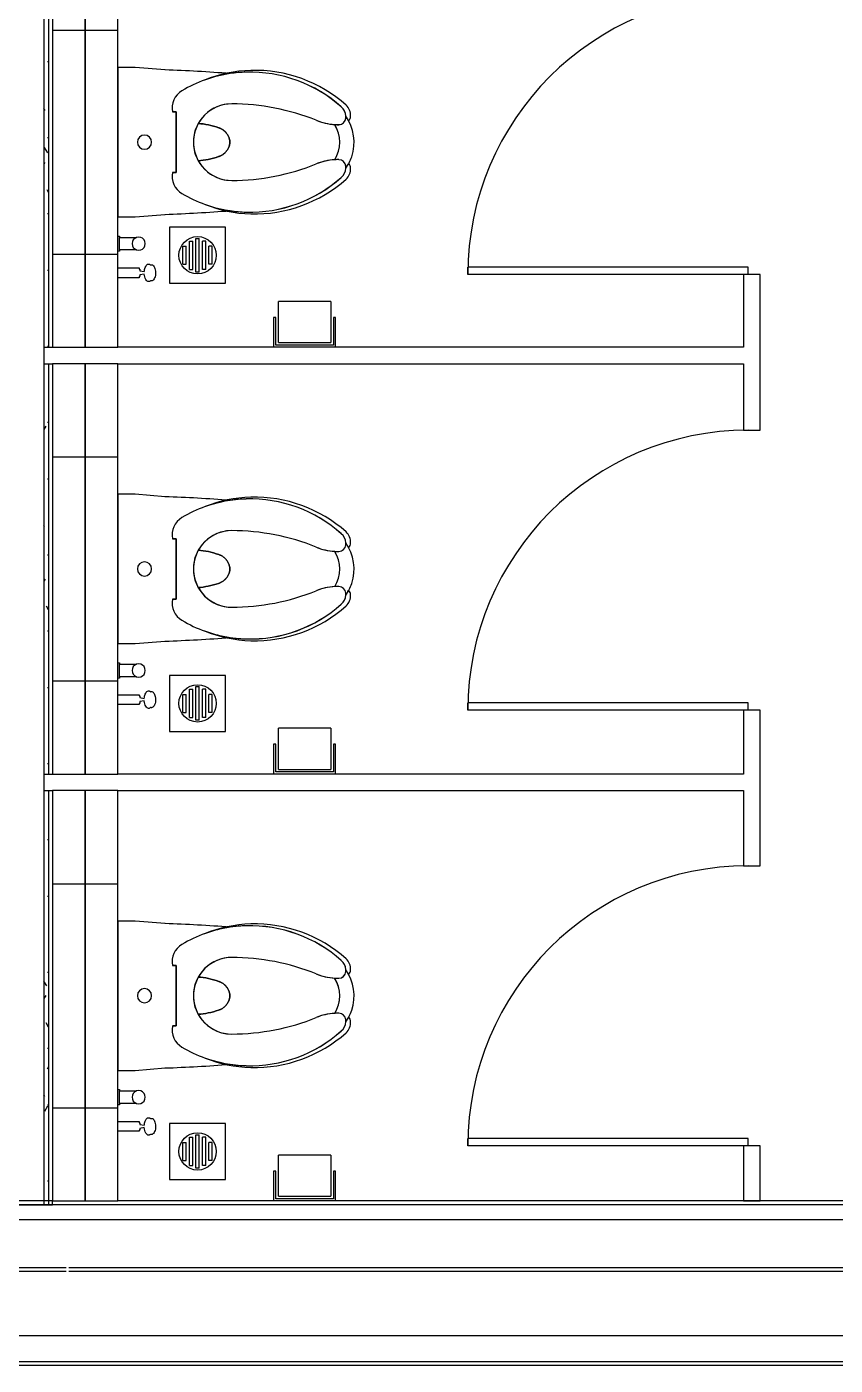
# Model space of a CAD drawing. Header units: inches. Extents: x 4551 to 18587, y 8160 to 18461.
# Drawn here: x 10244 to 12407, y 8160 to 11745 of the extents above; entities that cross this region are included whole.
import ezdxf

# ---------------------------------------------------------------- set-up
doc = ezdxf.new("R2010")
doc.units = ezdxf.units.IN
doc.header["$MEASUREMENT"] = 0
doc.layers.add('freecads.com', color=7, linetype='Continuous')

msp = doc.modelspace()

# ---------------------------------------------------------------- linework, layer by layer
at = {"layer": 'freecads.com'}
for p, q in [((10289.5, 12025.9), (10289.5, 8590.3)), ((10302, 12010.9), (10302, 10886.4)), ((10312, 11985.4), (10312, 10886.4)), ((10399.5, 11985.4), (10399.5, 11435.9)), ((10399.5, 11435.9), (10399.5, 11985.4)), ((10487, 10886.4), (10487, 11985.4)), ((10312, 11735.9), (10399.5, 11735.9)), ((10312, 11735.9), (10399.5, 11735.9)), ((10399.5, 11735.9), (10487, 11735.9)), ((10299.3, 11651.5), (10302, 11651.5)), ((10299.3, 11651.5), (10302, 11651.5)), ((10533.3, 11635.9), (10487, 11635.9)), ((10487, 11635.9), (10487, 11235.9)), ((10613.5, 11629.3), (10533.3, 11635.9)), ((10292.7, 11520.4), (10289.5, 11525.9)), ((10292.7, 11520.4), (10289.5, 11525.9)), ((10633.5, 11516.9), (10643.6, 11516.9)), ((10643.6, 11516.9), (10633.5, 11516.9)), ((10643.6, 11516.9), (10643.6, 11435.9)), ((10643.6, 11354.9), (10643.6, 11516.9)), ((10299.3, 11448.3), (10302, 11448.3)), ((10299.3, 11448.3), (10302, 11448.3)), ((10399.5, 11435.9), (10399.5, 10886.4)), ((10399.5, 10886.4), (10399.5, 11435.9)), ((10643.6, 11435.9), (10643.6, 11354.9)), ((10299.5, 11407), (10291.1, 11421.6)), ((10299.5, 11407), (10291.1, 11421.6)), ((10291.6, 11381.1), (10289.5, 11377.5)), ((10291.6, 11381.1), (10289.5, 11377.5)), ((10633.5, 11354.9), (10643.6, 11354.9)), ((10643.6, 11354.9), (10633.5, 11354.9)), ((10302, 11301), (10297.9, 11308.2)), ((10302, 11301), (10297.9, 11308.2)), ((10302, 11297.6), (10301.8, 11297.1)), ((10302, 11297.6), (10301.8, 11297.1)), ((10299.3, 11245.1), (10302, 11245.1)), ((10299.3, 11245.1), (10302, 11245.1)), ((10487, 11235.9), (10533.3, 11235.9)), ((10533.3, 11235.9), (10613.5, 11242.4)), ((10487, 11184.4), (10492.1, 11184.4)), ((10492.1, 11184.4), (10492.1, 11180.8)), ((10775.7, 11207.9), (10625.7, 11207.9)), ((10625.7, 11207.9), (10625.7, 11057.9)), ((10775.7, 11057.9), (10775.7, 11207.9)), ((10492.1, 11180.8), (10537.4, 11180.8)), ((10492.1, 11147.2), (10492.1, 11180.8)), ((10661.4, 11156.9), (10670.1, 11156.9)), ((10661.4, 11108.8), (10661.4, 11156.9)), ((10670.1, 11108.8), (10670.1, 11156.9)), ((10678.8, 11170.7), (10687.6, 11170.7)), ((10678.8, 11095), (10678.8, 11170.7)), ((10687.6, 11095), (10687.6, 11170.7)), ((10696.3, 11087.7), (10696.3, 11177.7)), ((10696.3, 11177.7), (10705, 11177.7)), ((10705, 11087.7), (10705, 11177.7)), ((10722.5, 11170.7), (10713.8, 11170.7)), ((10713.8, 11095), (10713.8, 11170.7)), ((10722.5, 11095), (10722.5, 11170.7)), ((10740, 11156.9), (10731.2, 11156.9)), ((10731.2, 11108.8), (10731.2, 11156.9)), ((10740, 11108.8), (10740, 11156.9)), ((10312, 11135.9), (10399.5, 11135.9)), ((10399.5, 11135.9), (10487, 11135.9)), ((10492.1, 11143.6), (10487, 11143.6)), ((10492.1, 11147.2), (10492.1, 11143.6)), ((10537.4, 11147.2), (10492.1, 11147.2)), ((10299.3, 11092.7), (10302, 11092.7)), ((10299.3, 11092.7), (10302, 11092.7)), ((10487, 11099), (10544.7, 11099)), ((10544.7, 11099), (10544.7, 11095.9)), ((10544.7, 11095.9), (10546.3, 11095.9)), ((10546.3, 11095.9), (10546.3, 11091.2)), ((10546.3, 11091.2), (10558.1, 11089)), ((10558.1, 11082.7), (10546.3, 11080.6)), ((10546.3, 11080.6), (10546.3, 11075.8)), ((10661.4, 11108.8), (10670.1, 11108.8)), ((10678.8, 11095), (10687.6, 11095)), ((10705, 11087.7), (10696.3, 11087.7)), ((10722.5, 11095), (10713.8, 11095)), ((10740, 11108.8), (10731.2, 11108.8)), ((11424, 11081.2), (11424, 11101.2)), ((12174, 11101.2), (11424, 11101.2)), ((12174, 11081.2), (11424, 11081.2)), ((12162, 11081.2), (12162, 10886.4)), ((12206, 11081.2), (12162, 11081.2)), ((12174, 11081.2), (12174, 11101.2)), ((12206, 10664.4), (12206, 11081.2)), ((10544.7, 11072.8), (10487, 11072.8)), ((10544.7, 11075.8), (10544.7, 11072.8)), ((10546.3, 11075.8), (10544.7, 11075.8)), ((10625.7, 11057.9), (10775.7, 11057.9)), ((11057, 11009.1), (10917, 11009.1)), ((10917, 10899.1), (10917, 11009.1)), ((11057, 11009.1), (11057, 10899.1)), ((10910, 10966.4), (10904, 10966.4)), ((10904, 10966.4), (10904, 10886.4)), ((10910, 10892.4), (10910, 10966.4)), ((11070, 10966.4), (11064, 10966.4)), ((11064, 10966.4), (11064, 10892.4)), ((11070, 10886.4), (11070, 10966.4)), ((10917, 10899.1), (11057, 10899.1)), ((10289.5, 10886.4), (10312, 10886.4)), ((10299.3, 10889.5), (10302, 10889.5)), ((10299.3, 10889.5), (10302, 10889.5)), ((10312, 10886.4), (10487, 10886.4)), ((12162, 10886.4), (10487, 10886.4)), ((11064, 10892.4), (10910, 10892.4)), ((10289.5, 10842.4), (10312, 10842.4)), ((10302, 10842.4), (10302, 9743.4)), ((10312, 10842.4), (10312, 9743.4)), ((10487, 10842.4), (10312, 10842.4)), ((10399.5, 10842.4), (10399.5, 10292.9)), ((10399.5, 10292.9), (10399.5, 10842.4)), ((10487, 10842.4), (12162, 10842.4)), ((10487, 9743.4), (10487, 10842.4)), ((12162, 10842.4), (12162, 10664.4)), ((10299.3, 10686.3), (10302, 10686.3)), ((10299.3, 10686.3), (10302, 10686.3)), ((10294.7, 10675.3), (10289.5, 10666.3)), ((10294.7, 10675.3), (10289.5, 10666.3)), ((12162, 10664.4), (12206, 10664.4)), ((10312, 10592.9), (10399.5, 10592.9)), ((10312, 10592.9), (10399.5, 10592.9)), ((10399.5, 10592.9), (10487, 10592.9)), ((10299.3, 10533.9), (10302, 10533.9)), ((10299.3, 10533.9), (10302, 10533.9)), ((10533.3, 10492.9), (10487, 10492.9)), ((10487, 10492.9), (10487, 10092.9)), ((10613.5, 10486.3), (10533.3, 10492.9)), ((10291.3, 10405.1), (10289.5, 10408.3)), ((10291.3, 10405.1), (10289.5, 10408.3)), ((10633.5, 10373.9), (10643.6, 10373.9)), ((10643.6, 10373.9), (10633.5, 10373.9)), ((10643.6, 10373.9), (10643.6, 10292.9)), ((10643.6, 10211.9), (10643.6, 10373.9)), ((10299.3, 10330.7), (10302, 10330.7)), ((10299.3, 10330.7), (10302, 10330.7)), ((10399.5, 10292.9), (10399.5, 9743.4)), ((10399.5, 9743.4), (10399.5, 10292.9)), ((10643.6, 10292.9), (10643.6, 10211.9)), ((10292.9, 10265.8), (10289.5, 10259.9)), ((10292.9, 10265.8), (10289.5, 10259.9)), ((10302, 10183.4), (10296.6, 10192.9)), ((10302, 10183.4), (10296.6, 10192.9)), ((10633.5, 10211.9), (10643.6, 10211.9)), ((10643.6, 10211.9), (10633.5, 10211.9)), ((10299.3, 10127.5), (10302, 10127.5)), ((10299.3, 10127.5), (10302, 10127.5)), ((10487, 10092.9), (10533.3, 10092.9)), ((10533.3, 10092.9), (10613.5, 10099.4)), ((10487, 10041.4), (10492.1, 10041.4)), ((10492.1, 10041.4), (10492.1, 10037.8)), ((10492.1, 10037.8), (10537.4, 10037.8)), ((10492.1, 10004.2), (10492.1, 10037.8)), ((10492.1, 10004.2), (10492.1, 10000.6)), ((10537.4, 10004.2), (10492.1, 10004.2)), ((10775.7, 10007.9), (10625.7, 10007.9)), ((10625.7, 10007.9), (10625.7, 9857.9)), ((10775.7, 9857.9), (10775.7, 10007.9)), ((10299.3, 9975.1), (10302, 9975.1)), ((10299.3, 9975.1), (10302, 9975.1)), ((10312, 9992.9), (10399.5, 9992.9)), ((10399.5, 9992.9), (10487, 9992.9)), ((10492.1, 10000.6), (10487, 10000.6)), ((10678.8, 9970.7), (10687.6, 9970.7)), ((10678.8, 9895), (10678.8, 9970.7)), ((10687.6, 9895), (10687.6, 9970.7)), ((10696.3, 9887.7), (10696.3, 9977.7)), ((10696.3, 9977.7), (10705, 9977.7)), ((10705, 9887.7), (10705, 9977.7)), ((10722.5, 9970.7), (10713.8, 9970.7)), ((10713.8, 9895), (10713.8, 9970.7)), ((10722.5, 9895), (10722.5, 9970.7)), ((10487, 9956), (10544.7, 9956)), ((10544.7, 9929.8), (10487, 9929.8)), ((10544.7, 9956), (10544.7, 9952.9)), ((10544.7, 9952.9), (10546.3, 9952.9)), ((10544.7, 9932.8), (10544.7, 9929.8)), ((10546.3, 9932.8), (10544.7, 9932.8)), ((10546.3, 9952.9), (10546.3, 9948.2)), ((10546.3, 9948.2), (10558.1, 9946)), ((10558.1, 9939.7), (10546.3, 9937.6)), ((10546.3, 9937.6), (10546.3, 9932.8)), ((10661.4, 9956.9), (10670.1, 9956.9)), ((10661.4, 9908.8), (10661.4, 9956.9)), ((10670.1, 9908.8), (10670.1, 9956.9)), ((10740, 9956.9), (10731.2, 9956.9)), ((10731.2, 9908.8), (10731.2, 9956.9)), ((10740, 9908.8), (10740, 9956.9)), ((11424, 9914.4), (11424, 9934.4)), ((12174, 9934.4), (11424, 9934.4)), ((12174, 9914.4), (12174, 9934.4)), ((10661.4, 9908.8), (10670.1, 9908.8)), ((10678.8, 9895), (10687.6, 9895)), ((10722.5, 9895), (10713.8, 9895)), ((10740, 9908.8), (10731.2, 9908.8)), ((12174, 9914.4), (11424, 9914.4)), ((12162, 9914.4), (12162, 9743.4)), ((12206, 9914.4), (12162, 9914.4)), ((12206, 9497.9), (12206, 9914.4)), ((10625.7, 9857.9), (10775.7, 9857.9)), ((10705, 9887.7), (10696.3, 9887.7)), ((11057, 9866.1), (10917, 9866.1)), ((10917, 9756.1), (10917, 9866.1)), ((11057, 9866.1), (11057, 9756.1)), ((10910, 9823.4), (10904, 9823.4)), ((10904, 9823.4), (10904, 9743.4)), ((10910, 9749.4), (10910, 9823.4)), ((11070, 9823.4), (11064, 9823.4)), ((11064, 9823.4), (11064, 9749.4)), ((11070, 9743.4), (11070, 9823.4)), ((10299.3, 9771.9), (10302, 9771.9)), ((10299.3, 9771.9), (10302, 9771.9)), ((10917, 9756.1), (11057, 9756.1)), ((10289.5, 9743.4), (10312, 9743.4)), ((10312, 9743.4), (10487, 9743.4)), ((12162, 9743.4), (10487, 9743.4)), ((11064, 9749.4), (10910, 9749.4)), ((10289.5, 9699.4), (10312, 9699.4)), ((10302, 9699.4), (10302, 8590.3)), ((10312, 9699.4), (10312, 8600.4)), ((10487, 9699.4), (10312, 9699.4)), ((10399.5, 9699.4), (10399.5, 9149.9)), ((10399.5, 9149.9), (10399.5, 9699.4)), ((10487, 9699.4), (12162, 9699.4)), ((10487, 8600.4), (10487, 9699.4)), ((12162, 9699.4), (12162, 9497.9)), ((10299.3, 9568.7), (10302, 9568.7)), ((10299.3, 9568.7), (10302, 9568.7)), ((12162, 9497.9), (12206, 9497.9)), ((10312, 9449.9), (10399.5, 9449.9)), ((10312, 9449.9), (10399.5, 9449.9)), ((10399.5, 9449.9), (10487, 9449.9)), ((10299.3, 9416.3), (10302, 9416.3)), ((10299.3, 9416.3), (10302, 9416.3)), ((10533.3, 9349.9), (10487, 9349.9)), ((10487, 9349.9), (10487, 8949.9)), ((10613.5, 9343.3), (10533.3, 9349.9)), ((10299.3, 9213.1), (10302, 9213.1)), ((10299.3, 9213.1), (10302, 9213.1)), ((10633.5, 9230.9), (10643.6, 9230.9)), ((10643.6, 9230.9), (10633.5, 9230.9)), ((10643.6, 9230.9), (10643.6, 9149.9)), ((10643.6, 9068.9), (10643.6, 9230.9)), ((10296.8, 9176.5), (10289.5, 9189.1)), ((10296.8, 9176.5), (10289.5, 9189.1)), ((10294.2, 9150.5), (10289.5, 9142.3)), ((10294.2, 9150.5), (10289.5, 9142.3)), ((10399.5, 9149.9), (10399.5, 8600.4)), ((10399.5, 8600.4), (10399.5, 9149.9)), ((10643.6, 9149.9), (10643.6, 9068.9)), ((10302, 9065.8), (10295.2, 9077.6)), ((10302, 9065.8), (10295.2, 9077.6)), ((10633.5, 9068.9), (10643.6, 9068.9)), ((10643.6, 9068.9), (10633.5, 9068.9)), ((10299.3, 9009.9), (10302, 9009.9)), ((10299.3, 9009.9), (10302, 9009.9)), ((10302, 8960.8), (10297.7, 8953.2)), ((10302, 8960.8), (10297.7, 8953.2)), ((10487, 8949.9), (10533.3, 8949.9)), ((10533.3, 8949.9), (10613.5, 8956.4)), ((10487, 8898.4), (10492.1, 8898.4)), ((10492.1, 8898.4), (10492.1, 8894.8)), ((10492.1, 8894.8), (10537.4, 8894.8)), ((10492.1, 8861.2), (10492.1, 8894.8)), ((10291.8, 8880.3), (10289.5, 8884.3)), ((10291.8, 8880.3), (10289.5, 8884.3)), ((10299.2, 8854.3), (10290.8, 8839.8)), ((10299.2, 8854.3), (10290.8, 8839.8)), ((10299.3, 8857.5), (10302, 8857.5)), ((10299.3, 8857.5), (10302, 8857.5)), ((10492.1, 8857.6), (10487, 8857.6)), ((10492.1, 8861.2), (10492.1, 8857.6)), ((10537.4, 8861.2), (10492.1, 8861.2)), ((10312, 8849.9), (10399.5, 8849.9)), ((10399.5, 8849.9), (10487, 8849.9)), ((10487, 8813), (10544.7, 8813)), ((10544.7, 8786.8), (10487, 8786.8)), ((10544.7, 8813), (10544.7, 8809.9)), ((10544.7, 8809.9), (10546.3, 8809.9)), ((10544.7, 8789.8), (10544.7, 8786.8)), ((10546.3, 8789.8), (10544.7, 8789.8)), ((10546.3, 8809.9), (10546.3, 8805.2)), ((10546.3, 8805.2), (10558.1, 8803)), ((10558.1, 8796.7), (10546.3, 8794.6)), ((10546.3, 8794.6), (10546.3, 8789.8)), ((10775.7, 8807.9), (10625.7, 8807.9)), ((10625.7, 8807.9), (10625.7, 8657.9)), ((10775.7, 8657.9), (10775.7, 8807.9)), ((10661.4, 8756.9), (10670.1, 8756.9)), ((10661.4, 8708.8), (10661.4, 8756.9)), ((10670.1, 8708.8), (10670.1, 8756.9)), ((10678.8, 8770.7), (10687.6, 8770.7)), ((10678.8, 8695), (10678.8, 8770.7)), ((10687.6, 8695), (10687.6, 8770.7)), ((10696.3, 8687.7), (10696.3, 8777.7)), ((10696.3, 8777.7), (10705, 8777.7)), ((10705, 8687.7), (10705, 8777.7)), ((10722.5, 8770.7), (10713.8, 8770.7)), ((10713.8, 8695), (10713.8, 8770.7)), ((10722.5, 8695), (10722.5, 8770.7)), ((10740, 8756.9), (10731.2, 8756.9)), ((10731.2, 8708.8), (10731.2, 8756.9)), ((10740, 8708.8), (10740, 8756.9)), ((11424, 8747.9), (11424, 8767.9)), ((12174, 8767.9), (11424, 8767.9)), ((12174, 8747.9), (11424, 8747.9)), ((12162, 8747.9), (12162, 8600.4)), ((12206, 8747.9), (12162, 8747.9)), ((12174, 8747.9), (12174, 8767.9)), ((12206, 8600.4), (12206, 8747.9)), ((11057, 8723.1), (10917, 8723.1)), ((10917, 8613.1), (10917, 8723.1)), ((11057, 8723.1), (11057, 8613.1)), ((10661.4, 8708.8), (10670.1, 8708.8)), ((10678.8, 8695), (10687.6, 8695)), ((10705, 8687.7), (10696.3, 8687.7)), ((10722.5, 8695), (10713.8, 8695)), ((10740, 8708.8), (10731.2, 8708.8)), ((10910, 8680.4), (10904, 8680.4)), ((10904, 8680.4), (10904, 8600.4)), ((10910, 8606.4), (10910, 8680.4)), ((11070, 8680.4), (11064, 8680.4)), ((11064, 8680.4), (11064, 8606.4)), ((11070, 8600.4), (11070, 8680.4)), ((10299.3, 8654.3), (10302, 8654.3)), ((10299.3, 8654.3), (10302, 8654.3)), ((10625.7, 8657.9), (10775.7, 8657.9)), ((11064, 8606.4), (10910, 8606.4)), ((10917, 8613.1), (11057, 8613.1)), ((10312, 8600.4), (10175, 8600.4)), ((10175, 8590.4), (18157.4, 8590.4)), ((10197.5, 8590.3), (10289.5, 8590.3)), ((10289.5, 8590.3), (10302, 8590.3)), ((10302, 8590.3), (10312, 8590.3)), ((10312, 8590.3), (10312, 8600.4)), ((10312, 8600.4), (10487, 8600.4)), ((15680.5, 8600.4), (10487, 8600.4)), ((12162, 8600.4), (12206, 8600.4)), ((4624.5, 8550.4), (18197.4, 8550.4)), ((10114.5, 8422.4), (10348.5, 8422.4)), ((10114.5, 8412.4), (10348.5, 8412.4)), ((10356.5, 8422.4), (18207.4, 8422.4)), ((10356.5, 8412.4), (18207.4, 8412.4)), ((4624.5, 8240.4), (18507.4, 8240.4)), ((4624.5, 8170.4), (18577.4, 8170.4)), ((4624.5, 8160.4), (18587.4, 8160.4))]:
    msp.add_line(p, q, dxfattribs=at)
for centre in [(10700.7, 11132.9), (10700.7, 9932.9), (10700.7, 8732.9)]:
    msp.add_circle(centre, 50, dxfattribs=at)
for centre, radius, start, end in [((12174, 11081.2), 750, 90, 180), ((10462.9, 7433.3), 4198.7, 85.564, 87.9453), ((10840.5, 11268.2), 355.2, 98.5508, 120.7868), ((10840.5, 11268.2), 355.2, 98.5508, 120.7868), ((10853.1, 11273), 355.2, 91.5717, 112.1629), ((10840.4, 11268.1), 355.2, 91.5717, 109.9745), ((10840.5, 11268.2), 355.2, 91.5931, 98.5508), ((10840.9, 11255.7), 367.7, 48.3353, 91.5931), ((10840.8, 11255.6), 367.7, 48.3138, 91.5717), ((10853.4, 11260.5), 367.7, 48.3138, 91.5717), ((10686.2, 11527.2), 53.7, 120.7868, 191.1164), ((10686.2, 11527.2), 53.7, 120.7868, 191.1164), ((10792, 11435.9), 102.5, 89.8274, 180.0244), ((10792, 11435.9), 102.5, 89.8274, 150.8901), ((10790.5, 10929.8), 608.7, 68.0525, 89.8274), ((10790.5, 10929.8), 608.7, 68.0525, 89.8274), ((11060.9, 11503), 36.7, 4.6124, 48.3353), ((11060.9, 11502.8), 36.7, 4.5909, 48.3138), ((11073.5, 11507.6), 36.7, 356.3088, 48.3138), ((10792, 11435.9), 102.5, 150.8901, 180.0244), ((11077.4, 11641.9), 159.1, 248.0525, 266.4435), ((11077.4, 11641.9), 159.1, 248.0525, 270.4282), ((10994.8, 11435.8), 86.7, 327.1026, 33.0313), ((11077.5, 11641.7), 159.1, 266.4618, 270.4067), ((10994.8, 11435.8), 86.7, 327.1026, 32.8759), ((11078.5, 11501.8), 19, 270.4282, 356.3302), ((11078.5, 11501.6), 19, 270.4067, 356.3088), ((11060.9, 11503), 36.7, 356.3302, 4.6124), ((10997.7, 11435.8), 121.8, 28.2467, 35.0254), ((10997.7, 11435.8), 121.8, 341.3644, 35.0254), ((11060.9, 11502.8), 36.7, 356.3088, 4.5909), ((11091.2, 11506.5), 19.1, 316.7053, 356.3088), ((10558.5, 11435.9), 19, 90, 270), ((10558.5, 11435.9), 19, 270, 90), ((10792, 11435.8), 102.5, 179.9756, 209.0474), ((10792, 11435.8), 102.5, 179.9756, 270.1726), ((10792, 11435.8), 102.5, 209.0474, 270.1726), ((10790.5, 11942), 608.7, 270.1726, 291.9475), ((10790.5, 11942), 608.7, 270.1726, 291.9475), ((11077.4, 11229.9), 159.1, 89.5718, 111.9475), ((11077.4, 11229.9), 159.1, 93.5167, 111.9475), ((11077.4, 11229.9), 159.1, 89.5718, 93.5167), ((11078.5, 11369.9), 19, 3.6698, 89.5718), ((11078.5, 11369.9), 19, 3.6698, 89.5718), ((11060.9, 11369), 36.7, 311.6862, 355.4091), ((11060.9, 11368.8), 36.7, 311.6647, 355.3876), ((10997.7, 11435.8), 121.8, 324.9532, 341.3644), ((11060.9, 11368.8), 36.7, 355.3876, 3.6698), ((11060.9, 11368.8), 36.7, 355.3876, 3.6698), ((10997.7, 11436), 121.8, 324.9746, 331.7533), ((11073.5, 11364.1), 36.7, 311.6862, 3.6912), ((11091.2, 11365.2), 19.1, 3.6912, 43.2947), ((10686.2, 11344.5), 53.7, 168.8836, 239.2132), ((10686.2, 11344.5), 53.7, 168.8836, 239.2132), ((10840.9, 11616), 367.7, 268.4069, 311.6647), ((10840.8, 11616.1), 367.7, 268.4283, 311.6862), ((10853.4, 11611.3), 367.7, 268.4283, 311.6862), ((10840.5, 11603.5), 355.2, 239.2132, 261.4492), ((10840.5, 11603.5), 355.2, 239.2132, 261.4492), ((10840.4, 11603.7), 355.2, 250.0255, 268.4283), ((10853.1, 11598.8), 355.2, 247.8371, 268.4283), ((10462.9, 15438.4), 4198.7, 272.0547, 274.436), ((10840.5, 11603.5), 355.2, 261.4492, 268.4069), ((10543, 11164), 17.7, 108.4273, 251.5727), ((10543, 11164), 17.7, 251.5727, 108.4273), ((12174, 9914.4), 750, 90, 180), ((10462.9, 6290.3), 4198.7, 85.564, 87.9453), ((10840.5, 10125.2), 355.2, 98.5508, 120.7868), ((10840.5, 10125.2), 355.2, 98.5508, 120.7868), ((10853.1, 10130), 355.2, 91.5717, 112.1629), ((10840.4, 10125.1), 355.2, 91.5717, 109.9745), ((10840.5, 10125.2), 355.2, 91.5931, 98.5508), ((10840.9, 10112.7), 367.7, 48.3353, 91.5931), ((10840.8, 10112.6), 367.7, 48.3138, 91.5717), ((10853.4, 10117.5), 367.7, 48.3138, 91.5717), ((10686.2, 10384.2), 53.7, 120.7868, 191.1164), ((10686.2, 10384.2), 53.7, 120.7868, 191.1164), ((10792, 10292.9), 102.5, 89.8274, 180.0244), ((10792, 10292.9), 102.5, 89.8274, 150.8901), ((10790.5, 9786.8), 608.7, 68.0525, 89.8274), ((10790.5, 9786.8), 608.7, 68.0525, 89.8274), ((11060.9, 10360), 36.7, 4.6124, 48.3353), ((11060.9, 10359.8), 36.7, 4.5909, 48.3138), ((11060.9, 10360), 36.7, 356.3302, 4.6124), ((10997.7, 10292.8), 121.8, 28.2467, 35.0254), ((10997.7, 10292.8), 121.8, 341.3644, 35.0254), ((11060.9, 10359.8), 36.7, 356.3088, 4.5909), ((11073.5, 10364.6), 36.7, 356.3088, 48.3138), ((11091.2, 10363.5), 19.1, 316.7053, 356.3088), ((10792, 10292.9), 102.5, 150.8901, 180.0244), ((11077.4, 10498.9), 159.1, 248.0525, 266.4435), ((11077.4, 10498.9), 159.1, 248.0525, 270.4282), ((10994.8, 10292.8), 86.7, 327.1026, 33.0313), ((11077.5, 10498.7), 159.1, 266.4618, 270.4067), ((10994.8, 10292.8), 86.7, 327.1026, 32.8759), ((11078.5, 10358.8), 19, 270.4282, 356.3302), ((11078.5, 10358.6), 19, 270.4067, 356.3088), ((10558.5, 10292.9), 19, 90, 270), ((10558.5, 10292.9), 19, 270, 90), ((10792, 10292.8), 102.5, 179.9756, 209.0474), ((10792, 10292.8), 102.5, 179.9756, 270.1726), ((10997.7, 10292.8), 121.8, 324.9532, 341.3644), ((10792, 10292.8), 102.5, 209.0474, 270.1726), ((10790.5, 10799), 608.7, 270.1726, 291.9475), ((10790.5, 10799), 608.7, 270.1726, 291.9475), ((11077.4, 10086.9), 159.1, 89.5718, 111.9475), ((11077.4, 10086.9), 159.1, 93.5167, 111.9475), ((11077.4, 10086.9), 159.1, 89.5718, 93.5167), ((11078.5, 10226.9), 19, 3.6698, 89.5718), ((11078.5, 10226.9), 19, 3.6698, 89.5718), ((11060.9, 10226), 36.7, 311.6862, 355.4091), ((11060.9, 10225.8), 36.7, 311.6647, 355.3876), ((11060.9, 10225.8), 36.7, 355.3876, 3.6698), ((11060.9, 10225.8), 36.7, 355.3876, 3.6698), ((10997.7, 10293), 121.8, 324.9746, 331.7533), ((11073.5, 10221.1), 36.7, 311.6862, 3.6912), ((11091.2, 10222.2), 19.1, 3.6912, 43.2947), ((10686.2, 10201.5), 53.7, 168.8836, 239.2132), ((10686.2, 10201.5), 53.7, 168.8836, 239.2132), ((10840.9, 10473), 367.7, 268.4069, 311.6647), ((10840.8, 10473.1), 367.7, 268.4283, 311.6862), ((10853.4, 10468.3), 367.7, 268.4283, 311.6862), ((10840.5, 10460.5), 355.2, 239.2132, 261.4492), ((10840.5, 10460.5), 355.2, 239.2132, 261.4492), ((10462.9, 14295.4), 4198.7, 272.0547, 274.436), ((10840.4, 10460.7), 355.2, 250.0255, 268.4283), ((10853.1, 10455.8), 355.2, 247.8371, 268.4283), ((10840.5, 10460.5), 355.2, 261.4492, 268.4069), ((10543, 10021), 17.7, 108.4273, 251.5727), ((10543, 10021), 17.7, 251.5727, 108.4273), ((12174, 8747.9), 750, 90, 180), ((10462.9, 5147.3), 4198.7, 85.564, 87.9453), ((10840.5, 8982.2), 355.2, 98.5508, 120.7868), ((10840.5, 8982.2), 355.2, 98.5508, 120.7868), ((10853.1, 8987), 355.2, 91.5717, 112.1629), ((10840.4, 8982.1), 355.2, 91.5717, 109.9745), ((10840.5, 8982.2), 355.2, 91.5931, 98.5508), ((10840.9, 8969.7), 367.7, 48.3353, 91.5931), ((10840.8, 8969.6), 367.7, 48.3138, 91.5717), ((10853.4, 8974.5), 367.7, 48.3138, 91.5717), ((10686.2, 9241.2), 53.7, 120.7868, 191.1164), ((10686.2, 9241.2), 53.7, 120.7868, 191.1164), ((10792, 9149.9), 102.5, 89.8274, 180.0244), ((10792, 9149.9), 102.5, 89.8274, 150.8901), ((10790.5, 8643.8), 608.7, 68.0525, 89.8274), ((10790.5, 8643.8), 608.7, 68.0525, 89.8274), ((11073.5, 9221.6), 36.7, 356.3088, 48.3138), ((11078.5, 9215.8), 19, 270.4282, 356.3302), ((11078.5, 9215.6), 19, 270.4067, 356.3088), ((11060.9, 9217), 36.7, 4.6124, 48.3353), ((11060.9, 9216.8), 36.7, 4.5909, 48.3138), ((11060.9, 9217), 36.7, 356.3302, 4.6124), ((10997.7, 9149.8), 121.8, 28.2467, 35.0254), ((10997.7, 9149.8), 121.8, 341.3644, 35.0254), ((11060.9, 9216.8), 36.7, 356.3088, 4.5909), ((11091.2, 9220.5), 19.1, 316.7053, 356.3088), ((10792, 9149.9), 102.5, 150.8901, 180.0244), ((11077.4, 9355.9), 159.1, 248.0525, 266.4435), ((11077.4, 9355.9), 159.1, 248.0525, 270.4282), ((10994.8, 9149.8), 86.7, 327.1026, 33.0313), ((11077.5, 9355.7), 159.1, 266.4618, 270.4067), ((10994.8, 9149.8), 86.7, 327.1026, 32.8759), ((10558.5, 9149.9), 19, 90, 270), ((10558.5, 9149.9), 19, 270, 90), ((10792, 9149.8), 102.5, 179.9756, 209.0474), ((10792, 9149.8), 102.5, 179.9756, 270.1726), ((10997.7, 9149.8), 121.8, 324.9532, 341.3644), ((10686.2, 9058.5), 53.7, 168.8836, 239.2132), ((10686.2, 9058.5), 53.7, 168.8836, 239.2132), ((10792, 9149.8), 102.5, 209.0474, 270.1726), ((10790.5, 9656), 608.7, 270.1726, 291.9475), ((10790.5, 9656), 608.7, 270.1726, 291.9475), ((11077.4, 8943.9), 159.1, 89.5718, 111.9475), ((11077.4, 8943.9), 159.1, 93.5167, 111.9475), ((11077.4, 8943.9), 159.1, 89.5718, 93.5167), ((11078.5, 9083.9), 19, 3.6698, 89.5718), ((11078.5, 9083.9), 19, 3.6698, 89.5718), ((11060.9, 9083), 36.7, 311.6862, 355.4091), ((11060.9, 9082.8), 36.7, 311.6647, 355.3876), ((11060.9, 9082.8), 36.7, 355.3876, 3.6698), ((11060.9, 9082.8), 36.7, 355.3876, 3.6698), ((10997.7, 9150), 121.8, 324.9746, 331.7533), ((11073.5, 9078.1), 36.7, 311.6862, 3.6912), ((11091.2, 9079.2), 19.1, 3.6912, 43.2947), ((10840.9, 9330), 367.7, 268.4069, 311.6647), ((10840.8, 9330.1), 367.7, 268.4283, 311.6862), ((10853.4, 9325.3), 367.7, 268.4283, 311.6862), ((10840.5, 9317.5), 355.2, 239.2132, 261.4492), ((10840.5, 9317.5), 355.2, 239.2132, 261.4492), ((10462.9, 13152.4), 4198.7, 272.0547, 274.436), ((10840.4, 9317.7), 355.2, 250.0255, 268.4283), ((10853.1, 9312.8), 355.2, 247.8371, 268.4283), ((10840.5, 9317.5), 355.2, 261.4492, 268.4069), ((10543, 8878), 17.7, 108.4273, 251.5727), ((10543, 8878), 17.7, 251.5727, 108.4273)]:
    msp.add_arc(centre, radius, start, end, dxfattribs=at)
for points in [[(10702.4, 11485.8), (10711.4, 11485.3), (10729.5, 11482.8), (10748, 11477.7), (10757.3, 11474.4)], [(10757.3, 11474.4), (10748, 11477.7), (10729.5, 11482.8), (10711.4, 11485.3), (10702.4, 11485.8)], [(10757.3, 11474.4), (10758.1, 11474.1), (10759.7, 11473.5), (10761.3, 11472.9), (10762, 11472.5)], [(10762, 11472.5), (10761.3, 11472.9), (10759.7, 11473.5), (10758.1, 11474.1), (10757.3, 11474.4)], [(10762, 11472.5), (10764.4, 11471.4), (10768.9, 11468.8), (10774.8, 11463.8), (10779.8, 11457.8), (10783.7, 11451), (10786.4, 11443.5), (10787, 11438.5), (10787, 11435.9)], [(10787, 11435.9), (10787, 11438.5), (10786.4, 11443.5), (10783.7, 11451), (10779.8, 11457.8), (10774.8, 11463.8), (10768.9, 11468.8), (10764.4, 11471.4), (10762, 11472.5)], [(10787, 11435.9), (10787, 11433.3), (10786.4, 11428.2), (10783.8, 11420.8), (10779.8, 11413.9), (10774.8, 11407.9), (10768.9, 11402.9), (10764.4, 11400.4), (10762, 11399.2)], [(10762, 11399.2), (10764.4, 11400.4), (10768.9, 11402.9), (10774.8, 11407.9), (10779.8, 11413.9), (10783.8, 11420.8), (10786.4, 11428.2), (10787, 11433.3), (10787, 11435.9)], [(10762, 11399.2), (10761.2, 11398.9), (10759.5, 11398.2), (10757.9, 11397.6), (10757, 11397.3)], [(10757, 11397.3), (10757.9, 11397.6), (10759.5, 11398.2), (10761.2, 11398.9), (10762, 11399.2)], [(10757, 11397.3), (10747.7, 11394.1), (10729.3, 11389.1), (10711.3, 11386.6), (10702.4, 11386.1)], [(10702.4, 11386.1), (10711.3, 11386.6), (10729.3, 11389.1), (10747.7, 11394.1), (10757, 11397.3)], [(10569.7, 11062.4), (10568.3, 11062.4), (10565.5, 11063.4), (10561.8, 11067.8), (10559.2, 11074.5), (10558.3, 11079.9), (10558.1, 11082.7)], [(10574.9, 11064.9), (10574.1, 11064.1), (10572.4, 11062.8), (10570.6, 11062.4), (10569.7, 11062.4)], [(10577.4, 11064.3), (10577, 11064.3), (10576.2, 11064.4), (10575.3, 11064.7), (10574.9, 11064.9)], [(10702.4, 10342.8), (10711.4, 10342.3), (10729.5, 10339.8), (10748, 10334.7), (10757.3, 10331.4)], [(10757.3, 10331.4), (10748, 10334.7), (10729.5, 10339.8), (10711.4, 10342.3), (10702.4, 10342.8)], [(10757.3, 10331.4), (10758.1, 10331.1), (10759.7, 10330.5), (10761.3, 10329.9), (10762, 10329.5)], [(10762, 10329.5), (10761.3, 10329.9), (10759.7, 10330.5), (10758.1, 10331.1), (10757.3, 10331.4)], [(10762, 10329.5), (10764.4, 10328.4), (10768.9, 10325.8), (10774.8, 10320.8), (10779.8, 10314.8), (10783.7, 10308), (10786.4, 10300.5), (10787, 10295.5), (10787, 10292.9)], [(10787, 10292.9), (10787, 10295.5), (10786.4, 10300.5), (10783.7, 10308), (10779.8, 10314.8), (10774.8, 10320.8), (10768.9, 10325.8), (10764.4, 10328.4), (10762, 10329.5)], [(10787, 10292.9), (10787, 10290.3), (10786.4, 10285.2), (10783.8, 10277.8), (10779.8, 10270.9), (10774.8, 10264.9), (10768.9, 10259.9), (10764.4, 10257.4), (10762, 10256.2)], [(10762, 10256.2), (10764.4, 10257.4), (10768.9, 10259.9), (10774.8, 10264.9), (10779.8, 10270.9), (10783.8, 10277.8), (10786.4, 10285.2), (10787, 10290.3), (10787, 10292.9)], [(10757, 10254.3), (10747.7, 10251.1), (10729.3, 10246.1), (10711.3, 10243.6), (10702.4, 10243.1)], [(10702.4, 10243.1), (10711.3, 10243.6), (10729.3, 10246.1), (10747.7, 10251.1), (10757, 10254.3)], [(10762, 10256.2), (10761.2, 10255.9), (10759.5, 10255.2), (10757.9, 10254.6), (10757, 10254.3)], [(10757, 10254.3), (10757.9, 10254.6), (10759.5, 10255.2), (10761.2, 10255.9), (10762, 10256.2)], [(10569.7, 9919.4), (10568.3, 9919.4), (10565.5, 9920.4), (10561.8, 9924.8), (10559.2, 9931.5), (10558.3, 9936.9), (10558.1, 9939.7)], [(10574.9, 9921.9), (10574.1, 9921.1), (10572.4, 9919.8), (10570.6, 9919.4), (10569.7, 9919.4)], [(10577.4, 9921.3), (10577, 9921.3), (10576.2, 9921.4), (10575.3, 9921.7), (10574.9, 9921.9)], [(10702.4, 9199.8), (10711.4, 9199.3), (10729.5, 9196.8), (10748, 9191.7), (10757.3, 9188.4)], [(10757.3, 9188.4), (10748, 9191.7), (10729.5, 9196.8), (10711.4, 9199.3), (10702.4, 9199.8)], [(10757.3, 9188.4), (10758.1, 9188.1), (10759.7, 9187.5), (10761.3, 9186.9), (10762, 9186.5)], [(10762, 9186.5), (10761.3, 9186.9), (10759.7, 9187.5), (10758.1, 9188.1), (10757.3, 9188.4)], [(10762, 9186.5), (10764.4, 9185.4), (10768.9, 9182.8), (10774.8, 9177.8), (10779.8, 9171.8), (10783.7, 9165), (10786.4, 9157.5), (10787, 9152.5), (10787, 9149.9)], [(10787, 9149.9), (10787, 9152.5), (10786.4, 9157.5), (10783.7, 9165), (10779.8, 9171.8), (10774.8, 9177.8), (10768.9, 9182.8), (10764.4, 9185.4), (10762, 9186.5)], [(10787, 9149.9), (10787, 9147.3), (10786.4, 9142.2), (10783.8, 9134.8), (10779.8, 9127.9), (10774.8, 9121.9), (10768.9, 9116.9), (10764.4, 9114.4), (10762, 9113.2)], [(10762, 9113.2), (10764.4, 9114.4), (10768.9, 9116.9), (10774.8, 9121.9), (10779.8, 9127.9), (10783.8, 9134.8), (10786.4, 9142.2), (10787, 9147.3), (10787, 9149.9)], [(10757, 9111.3), (10747.7, 9108.1), (10729.3, 9103.1), (10711.3, 9100.6), (10702.4, 9100.1)], [(10702.4, 9100.1), (10711.3, 9100.6), (10729.3, 9103.1), (10747.7, 9108.1), (10757, 9111.3)], [(10762, 9113.2), (10761.2, 9112.9), (10759.5, 9112.2), (10757.9, 9111.6), (10757, 9111.3)], [(10757, 9111.3), (10757.9, 9111.6), (10759.5, 9112.2), (10761.2, 9112.9), (10762, 9113.2)], [(10569.7, 8776.4), (10568.3, 8776.4), (10565.5, 8777.4), (10561.8, 8781.8), (10559.2, 8788.5), (10558.3, 8793.9), (10558.1, 8796.7)], [(10574.9, 8778.9), (10574.1, 8778.1), (10572.4, 8776.8), (10570.6, 8776.4), (10569.7, 8776.4)], [(10577.4, 8778.3), (10577, 8778.3), (10576.2, 8778.4), (10575.3, 8778.7), (10574.9, 8778.9)]]:
    msp.add_open_spline(points, degree=3, dxfattribs=at)
for points, knots in [([(10558.1, 11089), (10558.2, 11091.1), (10558.8, 11095), (10560.5, 11100.9), (10563.2, 11106), (10567, 11109.2), (10570.4, 11109.6), (10573.1, 11108.5), (10574.3, 11107.5), (10574.9, 11106.9)], [-1, -1, -1, -1, -0.863636, -0.727273, -0.545455, -0.363636, -0.181818, -0.090909, 0, 0, 0, 0]), ([(10574.9, 11106.9), (10576, 11107.4), (10578.3, 11107.7), (10581.6, 11106.2), (10584.5, 11102.6), (10586.8, 11097.3), (10588.2, 11090.3), (10588.3, 11082.6), (10587, 11075.2), (10584.6, 11069.2), (10581.2, 11065.2), (10578.7, 11064.3), (10577.4, 11064.3)], [-1, -1, -1, -1, -0.907895, -0.815789, -0.723684, -0.631579, -0.526316, -0.421053, -0.315789, -0.210526, -0.105263, 0, 0, 0, 0]), ([(10558.1, 9946), (10558.2, 9948.1), (10558.8, 9952), (10560.5, 9957.9), (10563.2, 9963), (10567, 9966.2), (10570.4, 9966.6), (10573.1, 9965.5), (10574.3, 9964.5), (10574.9, 9963.9)], [-1, -1, -1, -1, -0.863636, -0.727273, -0.545455, -0.363636, -0.181818, -0.090909, 0, 0, 0, 0]), ([(10574.9, 9963.9), (10576, 9964.4), (10578.3, 9964.7), (10581.6, 9963.2), (10584.5, 9959.6), (10586.8, 9954.3), (10588.2, 9947.3), (10588.3, 9939.6), (10587, 9932.2), (10584.6, 9926.2), (10581.2, 9922.2), (10578.7, 9921.3), (10577.4, 9921.3)], [-1, -1, -1, -1, -0.907895, -0.815789, -0.723684, -0.631579, -0.526316, -0.421053, -0.315789, -0.210526, -0.105263, 0, 0, 0, 0]), ([(10558.1, 8803), (10558.2, 8805.1), (10558.8, 8809), (10560.5, 8814.9), (10563.2, 8820), (10567, 8823.2), (10570.4, 8823.6), (10573.1, 8822.5), (10574.3, 8821.5), (10574.9, 8820.9)], [-1, -1, -1, -1, -0.863636, -0.727273, -0.545455, -0.363636, -0.181818, -0.090909, 0, 0, 0, 0]), ([(10574.9, 8820.9), (10576, 8821.4), (10578.3, 8821.7), (10581.6, 8820.2), (10584.5, 8816.6), (10586.8, 8811.3), (10588.2, 8804.3), (10588.3, 8796.6), (10587, 8789.2), (10584.6, 8783.2), (10581.2, 8779.2), (10578.7, 8778.3), (10577.4, 8778.3)], [-1, -1, -1, -1, -0.907895, -0.815789, -0.723684, -0.631579, -0.526316, -0.421053, -0.315789, -0.210526, -0.105263, 0, 0, 0, 0])]:
    msp.add_open_spline(points, degree=3, knots=knots, dxfattribs=at)

doc.saveas('drawing.dxf')
